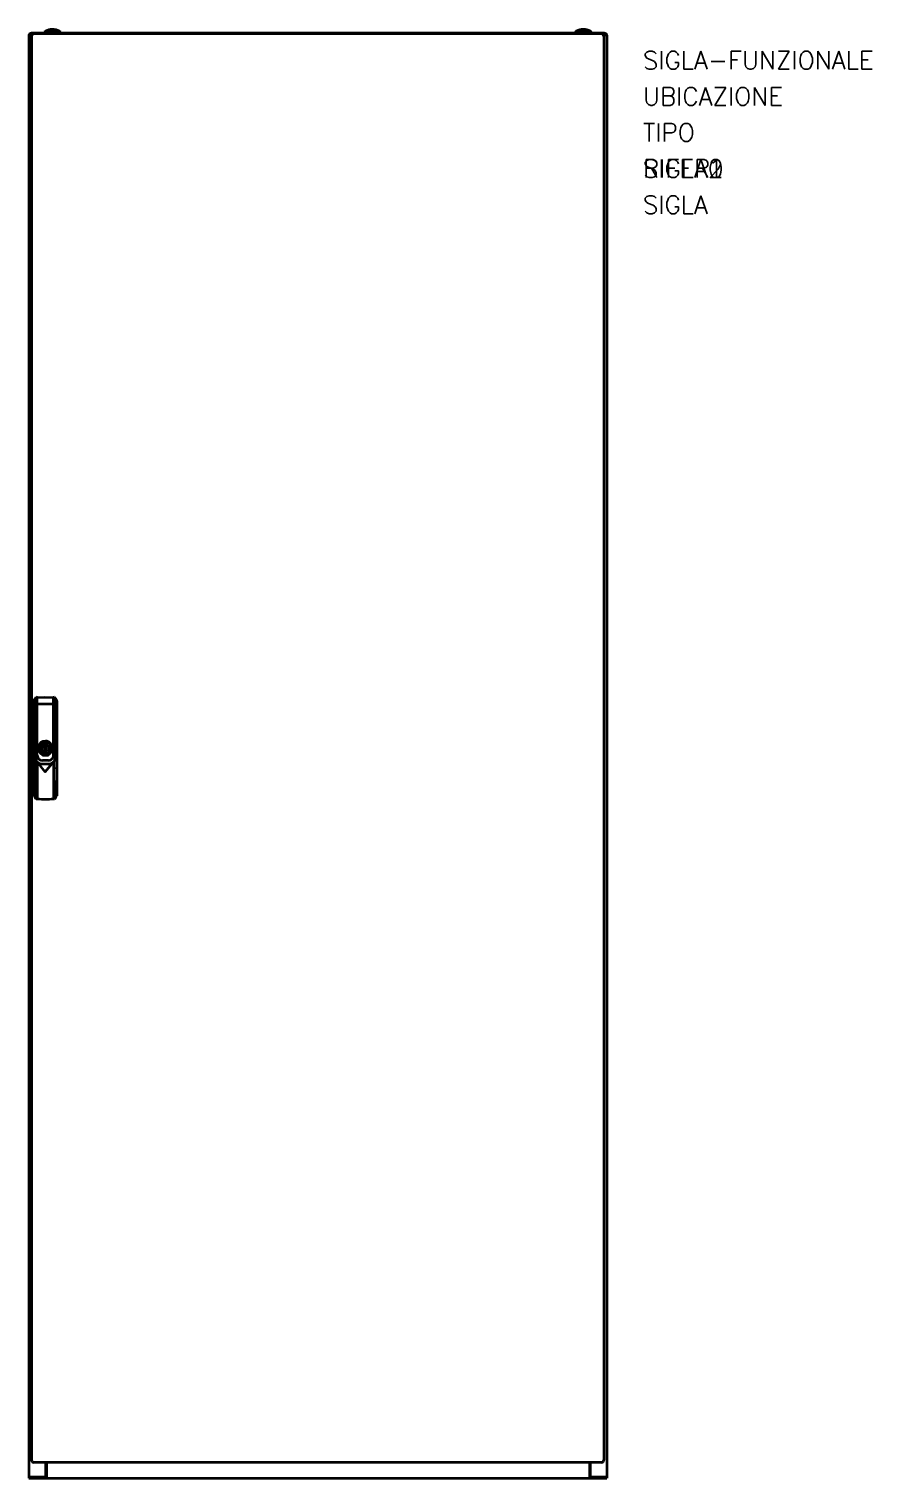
# Model space of a CAD drawing. Extents: x 0 to 117, y 0 to 201.
import ezdxf

# ---------------------------------------------------------------- set-up
doc = ezdxf.new("R2010")
doc.units = 0
doc.header["$LTSCALE"] = 4
doc.linetypes.add('CONTINUA', pattern=[0])
doc.layers.get('0').update_dxf_attribs({"linetype": 'CONTINUOUS'})
doc.layers.add('AM_0', color=7, linetype='CONTINUOUS', lineweight=50)
doc.styles.get("Standard").update_dxf_attribs({"font": 'romans.shx'})

# ---------------------------------------------------------------- blocks, each defined once
blk = doc.blocks.new('18_58XXX_00_14_1_0_in_5833_600_1__0')
at = {"layer": 'AM_0'}
for p, q in [((-379, 2001.5), (-379, 2000)), ((-356, 2001.5), (-379, 2001.5)), ((-377.3, 2002.5), (-377.3, 2002.5)), ((-357.7, 2002.5), (-357.7, 2002.5)), ((-356, 2000), (-356, 2001.5))]:
    blk.add_line(p, q, dxfattribs=at)
for start, end in [(118.4909, 123.855), (61.7038, 118.2962), (56.145, 61.5091)]:
    blk.add_arc((-367.5, 1984.4), 20.6, start, end, dxfattribs=at)
blk = doc.blocks.new('19_58XXX_00_14_2_0_in_5833_600_1__0')
at = {"layer": 'AM_0'}
for p, q in [((356, 2001.5), (356, 2000)), ((379, 2001.5), (356, 2001.5)), ((357.7, 2002.5), (357.7, 2002.5)), ((377.3, 2002.5), (377.3, 2002.5)), ((379, 2000), (379, 2001.5))]:
    blk.add_line(p, q, dxfattribs=at)
for start, end in [(118.4909, 123.855), (61.7038, 118.2962), (56.145, 61.5091)]:
    blk.add_arc((367.5, 1984.4), 20.6, start, end, dxfattribs=at)
blk = doc.blocks.new('24_5833_600_1__P4_0_in_5833_600_1__0')
at = {"layer": 'AM_0'}
for centre, start, end in [((-393, 4.5), 244.1581, 270), ((393, 4.5), 270, 295.8419)]:
    blk.add_arc(centre, 3, start, end, dxfattribs=at)
blk = doc.blocks.new('25_58XX_600_1__SCHLOSS_0_in_5833_600_1__0')
at = {"layer": 'AM_0'}
for p, q in [((-392.8, 1077), (-393.3, 1076)), ((-393.3, 1076), (-393.3, 944.5)), ((-390.7, 1071.3), (-393.3, 1069.2)), ((-392.8, 1077), (-390, 1080.7)), ((-390.7, 1071.1), (-390.7, 1071.3)), ((-388.5, 1071), (-390.7, 1071.1)), ((-390.7, 1071.1), (-390.5, 1000.2)), ((-388.5, 1080.2), (-390, 1080.7)), ((-390, 1073.5), (-390, 1080.7)), ((-388.5, 1000.2), (-388.5, 1080.2)), ((-366.2, 1071), (-388.5, 1071)), ((-364.6, 1080.7), (-366.2, 1080.2)), ((-366.2, 1000.2), (-366.2, 1080.2)), ((-364, 1071.1), (-366.2, 1071)), ((-364.6, 1080.7), (-361.9, 1077)), ((-364.6, 1073.5), (-364.6, 1080.7)), ((-364.1, 1000.2), (-364, 1071.1)), ((-361.3, 1069.2), (-364, 1071.3)), ((-364, 1071.3), (-364, 1071.1)), ((-361.3, 1076), (-361.9, 1077)), ((-361.3, 1076), (-361.3, 944.5)), ((-390.7, 1010.2), (-393.3, 1010.2)), ((-384.4, 1011.8), (-381.8, 1011.8)), ((-381.8, 1008.8), (-384.4, 1008.8)), ((-372.9, 1011.8), (-370.3, 1011.8)), ((-370.3, 1008.8), (-372.9, 1008.8)), ((-361.3, 1010.2), (-364, 1010.2)), ((-389.8, 992.2), (-389.6, 981.7)), ((-389.6, 981.7), (-388.6, 991.1)), ((-388.5, 991.2), (-388.6, 991.1)), ((-388.5, 991.2), (-388, 990.7)), ((-388.5, 991.2), (-388.5, 940.2)), ((-373.2, 1000.2), (-381.4, 1000.2)), ((-373.2, 993.2), (-381.4, 993.2)), ((-381.4, 988.7), (-373.2, 988.7)), ((-366.7, 990.7), (-366.2, 991.2)), ((-366.1, 991.1), (-366.2, 991.2)), ((-366.2, 991.2), (-366.2, 940.2)), ((-366.1, 991.1), (-365.1, 981.7)), ((-365.1, 981.7), (-364.9, 992.2)), ((-389.6, 981.7), (-389.9, 950.3)), ((-364.8, 950.3), (-365.1, 981.7)), ((-390.3, 948.2), (-393.3, 950.6)), ((-393.3, 944.5), (-392.1, 942.3)), ((-390, 947), (-390, 939.8)), ((-364.6, 947), (-364.6, 939.8)), ((-361.3, 950.6), (-364.4, 948.2)), ((-362.6, 942.3), (-361.3, 944.5)), ((-390, 939.8), (-392.1, 942.3)), ((-388.5, 940.2), (-390, 939.8)), ((-390, 939.8), (-388.5, 940)), ((-388.5, 940), (-377.3, 939.8)), ((-377.3, 939.8), (-366.2, 940)), ((-364.6, 939.8), (-366.2, 940.2)), ((-366.2, 940), (-364.6, 939.8))]:
    blk.add_line(p, q, dxfattribs=at)
for points in [[(-390.7, 1071.3), (-390.6, 1071.4), (-390.2, 1072.6), (-390, 1073.4), (-390, 1073.5)], [(-388.5, 1080.2), (-377.9, 1080.7), (-367.2, 1080.3), (-366.2, 1080.2)], [(-364.6, 1073.5), (-364.5, 1072.7), (-364.1, 1071.7), (-364, 1071.3)], [(-377.3, 1020.1), (-380.6, 1019.6), (-383.5, 1018), (-385.7, 1015.5), (-387, 1012.4), (-387.2, 1009.1), (-386.3, 1005.9), (-384.3, 1003.2), (-381.6, 1001.3), (-378.4, 1000.4), (-375.1, 1000.6), (-372, 1001.9), (-369.6, 1004.1), (-368, 1007), (-367.4, 1010.3), (-368, 1013.6), (-369.6, 1016.5), (-372.1, 1018.7), (-375.2, 1019.9), (-377.3, 1020.1)], [(-389.8, 992.2), (-390.3, 996.1), (-390.5, 1000.2)], [(-366.7, 990.7), (-377.4, 977.4), (-388, 990.7)], [(-364.1, 1000.2), (-364.4, 996.2), (-364.9, 992.2)], [(-389.9, 950.3), (-390.1, 948.9), (-390.3, 948.2)], [(-390, 947), (-390.2, 947.8), (-390.3, 948.2)], [(-364.4, 948.2), (-364.4, 948.2), (-364.7, 949.6), (-364.8, 950.3)], [(-364.4, 948.2), (-364.5, 947.8), (-364.6, 947)], [(-362.6, 942.3), (-363.7, 940.8), (-364.6, 939.8)]]:
    blk.add_lwpolyline(points, dxfattribs=at)
for radius in [8.9, 8.05, 8, 4.7, 1.35]:
    blk.add_circle((-377.3, 1010.2), radius, dxfattribs=at)
for centre, radius, start, end in [((-377.3, 1010.2), 7.25, 168.0595, 191.9405), ((-377.3, 1010.2), 7.25, 348.0595, 11.9405), ((-381.4, 1000.2), 11.6, 224.1627, 231.8418), ((-381.4, 1000.2), 7.07, 180, 270), ((-381.4, 1000.2), 11.6, 235.7667, 270), ((-373.2, 1000.2), 7.07, 270, 360), ((-373.2, 1000.2), 11.6, 270, 304.2333), ((-373.2, 1000.2), 11.6, 308.1582, 315.8373)]:
    blk.add_arc(centre, radius, start, end, dxfattribs=at)
blk.add_ellipse((-377.3, 1045.4), major_axis=(122, 0), ratio=0.866025, start_param=4.620732, end_param=4.804046, dxfattribs=at)
blk = doc.blocks.new('26_5833_600_1__P5_0_in_5833_600_1__0')
at = {"layer": 'AM_0'}
for p, q in [((-396.3, 1996), (-396.3, 24.5)), ((392.7, 1999), (-393.3, 1999)), ((395.7, 1996), (395.7, 24.5)), ((392.7, 21.5), (-393.3, 21.5))]:
    blk.add_line(p, q, dxfattribs=at)
for centre, start, end in [((-393.3, 1996), 90, 180), ((392.7, 1996), 360, 90), ((-393.3, 24.5), 180, 270), ((392.7, 24.5), 270, 0)]:
    blk.add_arc(centre, 3, start, end, dxfattribs=at)
blk = doc.blocks.new('31_5833_600_1__P1_0_in_5833_600_1__0')
at = {"layer": 'AM_0'}
for p, q in [((-400, 1997), (-400, 1.8)), ((-399.1, 1999.1), (-396.3, 1996.3)), ((397, 2000), (-397, 2000)), ((395.7, 1995.7), (399.1, 1999.1)), ((400, 1997), (400, 1.8)), ((-377.3, 21.5), (-377.3, 1.8)), ((-376.2, 21.5), (-376.2, 1.8)), ((-375.9, 21.5), (-375.9, 0)), ((375.9, 21.5), (375.9, 0)), ((376.2, 21.5), (376.2, 1.8)), ((377.3, 1.8), (377.3, 21.5)), ((-400, 1.8), (-376.2, 1.8)), ((-400, 1.5), (-375.9, 1.5)), ((-400, 1.5), (-400, 0)), ((-400, 0), (400, 0)), ((-379, 1.8), (-379, 1.5)), ((-377.5, 1.5), (-377.5, 0)), ((375.9, 1.5), (400, 1.5)), ((376.2, 1.8), (400, 1.8)), ((377.5, 1.5), (377.5, 0)), ((379, 1.8), (379, 1.5)), ((400, 1.5), (400, 0))]:
    blk.add_line(p, q, dxfattribs=at)
for points in [[(-399.1, 1999.1), (-399.3, 1998.9), (-399.5, 1998.7), (-399.6, 1998.5), (-399.7, 1998.3), (-399.8, 1998), (-399.9, 1997.8), (-400, 1997.5), (-400, 1997.3), (-400, 1997)], [(-399.1, 1999.1), (-398.9, 1999.3), (-398.7, 1999.5), (-398.5, 1999.6), (-398.3, 1999.7), (-398, 1999.8), (-397.8, 1999.9), (-397.5, 2000), (-397.3, 2000), (-397, 2000)], [(397, 2000), (397.3, 2000), (397.5, 2000), (397.8, 1999.9), (398, 1999.8), (398.3, 1999.7), (398.5, 1999.6), (398.7, 1999.5), (398.9, 1999.3), (399.1, 1999.1)], [(400, 1997), (400, 1997.3), (400, 1997.5), (399.9, 1997.8), (399.8, 1998), (399.7, 1998.3), (399.6, 1998.5), (399.5, 1998.7), (399.3, 1998.9), (399.1, 1999.1)]]:
    blk.add_lwpolyline(points, dxfattribs=at)
for centre, radius, start, end in [((-396.5, 3.5), 3.5, 209.0593, 214.8499), ((-396.5, 3.5), 2, 238.2117, 270), ((396.5, 3.5), 2, 270, 301.7883), ((396.5, 3.5), 3.5, 325.1501, 330.9407)]:
    blk.add_arc(centre, radius, start, end, dxfattribs=at)

msp = doc.modelspace()

# ---------------------------------------------------------------- block references
at = {"xscale": 0.1, "yscale": 0.1, "zscale": 0.1}
for name in ['18_58XXX_00_14_1_0_in_5833_600_1__0', '19_58XXX_00_14_2_0_in_5833_600_1__0', '31_5833_600_1__P1_0_in_5833_600_1__0', '26_5833_600_1__P5_0_in_5833_600_1__0', '25_58XX_600_1__SCHLOSS_0_in_5833_600_1__0', '24_5833_600_1__P4_0_in_5833_600_1__0']:
    msp.add_blockref(name, (40, 0), dxfattribs=at)

# ---------------------------------------------------------------- texts
at = {"color": 3, "linetype": 'CONTINUA'}
for tag, p, s, flags in [('SIGLA-FUNZIONALE', (85, 195), '', 9), ('UBICAZIONE', (85, 190), '', 8), ('TIPO', (85, 185), '', 9), ('SIGLA0', (85, 180), '', 9), ('SIGLA1', (85, 180), '', 9), ('SIGLA2', (85, 180), '', 9), ('RIFER', (85, 180), 'RIFER ?', 8), ('SIGLA', (85, 175), 'SIGLA ?', 8)]:
    msp.add_attdef(tag, p, s, height=2.5, dxfattribs=dict(at, flags=flags))
at = {"linetype": 'CONTINUA', "flags": 9}
for tag, s in [('TIPOSIG', '3'), ('POSIZIONE', ''), ('P-TABELLA', ''), ('T-TABELLA', ''), ('H-TABELLA', ''), ('CODICE', '1xNNN'), ('NOTE1', ''), ('NOTE2', ''), ('DEN1', ''), ('DEN1-A', ''), ('DEN1-TRAD-ID', '')]:
    msp.add_attdef(tag, (0, 0), s, height=0.00000001, dxfattribs=at)

doc.saveas('drawing.dxf')
